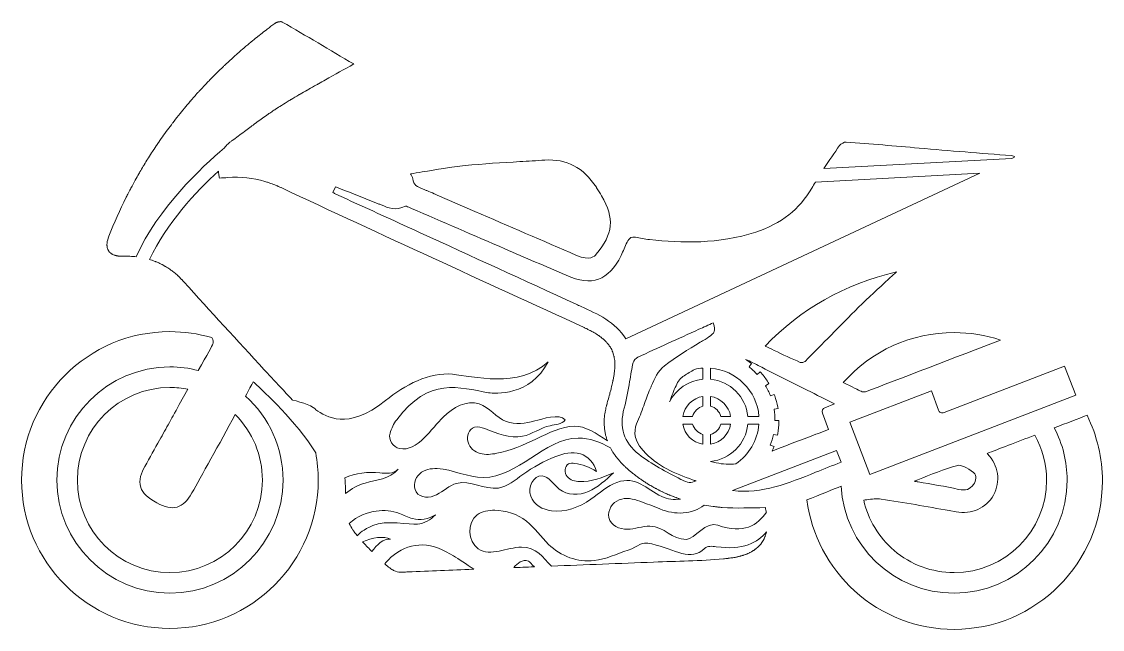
# Model space of a CAD drawing. Header units: millimetres. Extents: x 163 to 543, y -1156 to -26.
# Drawn here: x 169 to 537, y -693 to -486.2 of the extents above; entities that cross this region are included whole.
import ezdxf

# ---------------------------------------------------------------- set-up
doc = ezdxf.new("R2010")
doc.units = ezdxf.units.MM
doc.header["$MEASUREMENT"] = 0
doc.layers.add('Layer 4', color=7, linetype='Continuous')

msp = doc.modelspace()

# ---------------------------------------------------------------- linework, layer by layer
at = {"layer": 'Layer 4', "lineweight": 0}
for points, knots in [([(206.91, -566.09), (206.9, -566.09), (206.9, -566.09), (206.89, -566.09), (206.55, -566.06), (206.21, -566.04), (205.86, -566.03), (205.86, -566.03), (205.86, -566.03), (205.86, -566.03), (205.53, -566.02), (205.21, -566.01), (204.89, -566.01), (204.88, -566.01), (204.87, -566.01), (204.87, -566.01), (204.8, -566.01), (204.74, -566.01), (204.68, -566.01), (204.67, -566.01), (204.67, -566.01), (204.66, -566.01), (204.33, -566.01), (204, -566.01), (203.66, -566.02), (203.5, -566.02), (203.34, -566.02), (203.18, -566.02), (203.15, -566.02), (203.12, -566.02), (203.09, -566.02), (202.97, -566.02), (202.84, -566.01), (202.72, -566.01), (202.68, -566.01), (202.64, -566), (202.59, -566), (202.49, -565.99), (202.39, -565.99), (202.29, -565.98), (202.24, -565.97), (202.19, -565.97), (202.15, -565.96), (202.05, -565.95), (201.96, -565.94), (201.87, -565.93), (201.82, -565.92), (201.78, -565.91), (201.73, -565.91), (201.64, -565.89), (201.55, -565.88), (201.47, -565.86), (201.43, -565.85), (201.38, -565.84), (201.34, -565.83), (201.25, -565.82), (201.17, -565.8), (201.08, -565.77), (201.05, -565.76), (201.01, -565.76), (200.97, -565.75), (200.88, -565.72), (200.79, -565.69), (200.7, -565.66), (200.68, -565.66), (200.65, -565.65), (200.62, -565.64), (200.4, -565.56), (200.19, -565.48), (199.99, -565.38), (199.97, -565.36), (199.94, -565.35), (199.92, -565.34), (199.85, -565.3), (199.78, -565.26), (199.71, -565.22), (199.68, -565.2), (199.65, -565.18), (199.62, -565.17), (199.56, -565.13), (199.51, -565.09), (199.45, -565.05), (199.42, -565.03), (199.39, -565.01), (199.36, -564.98), (199.31, -564.94), (199.26, -564.9), (199.21, -564.86), (199.18, -564.84), (199.16, -564.81), (199.13, -564.79), (199.08, -564.74), (199.04, -564.7), (198.99, -564.66), (198.97, -564.63), (198.94, -564.6), (198.92, -564.58), (198.87, -564.53), (198.83, -564.48), (198.79, -564.43), (198.77, -564.41), (198.75, -564.38), (198.73, -564.35), (198.69, -564.3), (198.65, -564.24), (198.61, -564.18), (198.6, -564.16), (198.58, -564.14), (198.57, -564.11), (198.52, -564.03), (198.47, -563.94), (198.42, -563.86), (198.38, -563.77), (198.35, -563.69), (198.31, -563.6), (198.24, -563.43), (198.19, -563.25), (198.15, -563.06), (198.12, -562.95), (198.11, -562.84), (198.09, -562.73), (198.09, -562.69), (198.08, -562.66), (198.08, -562.62), (198.07, -562.54), (198.06, -562.46), (198.06, -562.37), (198.06, -562.33), (198.06, -562.29), (198.06, -562.25), (198.05, -562.16), (198.05, -562.08), (198.06, -561.99), (198.06, -561.95), (198.06, -561.91), (198.06, -561.87), (198.06, -561.75), (198.07, -561.62), (198.09, -561.49), (198.17, -560.8), (198.37, -560.03), (198.69, -559.2), (200.49, -554.64), (202.47, -550.22), (204.62, -545.94), (204.73, -545.71), (204.84, -545.49), (204.95, -545.27), (205.25, -544.68), (205.56, -544.09), (205.86, -543.5), (205.98, -543.28), (206.09, -543.06), (206.21, -542.84), (206.7, -541.92), (207.2, -541), (207.7, -540.09), (208.1, -539.37), (208.5, -538.65), (208.91, -537.94), (209.04, -537.72), (209.17, -537.49), (209.3, -537.27), (209.67, -536.64), (210.03, -536.01), (210.41, -535.38), (210.52, -535.2), (210.63, -535.03), (210.73, -534.85), (211.14, -534.18), (211.55, -533.51), (211.97, -532.84), (212.04, -532.72), (212.12, -532.6), (212.2, -532.48), (212.65, -531.76), (213.11, -531.04), (213.57, -530.33), (213.62, -530.26), (213.66, -530.19), (213.71, -530.12), (214.21, -529.36), (214.71, -528.6), (215.22, -527.85), (215.24, -527.82), (215.26, -527.79), (215.28, -527.76), (215.82, -526.97), (216.37, -526.19), (216.92, -525.4), (216.92, -525.4), (216.93, -525.4), (216.93, -525.39), (218.06, -523.79), (219.23, -522.21), (220.42, -520.65), (220.43, -520.64), (220.44, -520.62), (220.45, -520.61), (221.08, -519.78), (221.72, -518.97), (222.37, -518.15), (222.39, -518.12), (222.42, -518.09), (222.44, -518.06), (223.09, -517.25), (223.74, -516.45), (224.41, -515.65), (224.41, -515.64), (224.42, -515.63), (224.43, -515.62), (225.09, -514.83), (225.75, -514.05), (226.42, -513.28), (226.43, -513.26), (226.44, -513.24), (226.46, -513.23), (226.87, -512.75), (227.29, -512.27), (227.71, -511.79), (228.15, -511.3), (228.59, -510.8), (229.04, -510.31), (229.14, -510.19), (229.25, -510.07), (229.35, -509.96), (229.88, -509.38), (230.42, -508.8), (230.96, -508.23), (231.17, -507.99), (231.39, -507.76), (231.61, -507.53), (232.01, -507.11), (232.41, -506.69), (232.82, -506.28), (233.01, -506.07), (233.21, -505.87), (233.41, -505.67), (234.02, -505.04), (234.64, -504.41), (235.27, -503.79), (236.09, -502.98), (236.91, -502.19), (237.75, -501.39), (237.84, -501.3), (237.94, -501.21), (238.04, -501.12), (238.86, -500.35), (239.69, -499.58), (240.52, -498.82), (240.54, -498.8), (240.56, -498.78), (240.58, -498.77), (241.26, -498.15), (241.95, -497.53), (242.64, -496.92), (242.93, -496.66), (243.22, -496.4), (243.52, -496.15), (243.7, -495.99), (243.89, -495.83), (244.07, -495.67), (244.09, -495.65), (244.12, -495.63), (244.14, -495.61), (244.96, -494.91), (245.78, -494.21), (246.62, -493.52), (246.8, -493.37), (246.98, -493.22), (247.15, -493.08), (247.83, -492.52), (248.51, -491.97), (249.2, -491.42), (249.44, -491.22), (249.68, -491.03), (249.93, -490.84), (250.57, -490.32), (251.22, -489.82), (251.88, -489.31), (252.13, -489.12), (252.38, -488.92), (252.64, -488.73), (253.48, -488.08), (254.34, -487.44), (255.2, -486.8), (255.24, -486.78), (255.27, -486.75), (255.31, -486.72), (255.38, -486.67), (255.46, -486.62), (255.55, -486.58), (255.56, -486.57), (255.58, -486.56), (255.59, -486.55), (255.68, -486.51), (255.77, -486.46), (255.87, -486.42), (255.88, -486.42), (255.89, -486.42), (255.9, -486.41), (255.99, -486.38), (256.09, -486.34), (256.19, -486.31), (256.2, -486.31), (256.21, -486.31), (256.22, -486.3), (256.32, -486.27), (256.43, -486.25), (256.53, -486.23), (256.55, -486.22), (256.57, -486.22), (256.59, -486.22), (256.8, -486.18), (257.01, -486.16), (257.2, -486.17), (257.23, -486.17), (257.25, -486.17), (257.28, -486.17), (257.35, -486.18), (257.41, -486.19), (257.48, -486.2), (257.5, -486.21), (257.53, -486.21), (257.55, -486.22), (257.63, -486.24), (257.7, -486.27), (257.77, -486.3), (265.9, -490.99), (273.97, -495.79), (282.07, -500.58), (278.85, -502.41), (275.64, -504.19), (272.46, -505.96), (272.46, -505.96), (272.46, -505.96), (272.46, -505.96), (271.66, -506.41), (270.87, -506.85), (270.08, -507.3), (270.02, -507.33), (269.97, -507.36), (269.91, -507.39), (269.77, -507.47), (269.62, -507.55), (269.48, -507.63), (269.45, -507.65), (269.43, -507.66), (269.4, -507.67), (268.51, -508.18), (267.62, -508.68), (266.74, -509.18), (266.72, -509.19), (266.71, -509.2), (266.69, -509.21), (266.56, -509.29), (266.42, -509.36), (266.29, -509.44), (266.27, -509.45), (266.24, -509.47), (266.22, -509.48), (265.41, -509.94), (264.61, -510.41), (263.81, -510.87), (263.78, -510.89), (263.75, -510.9), (263.72, -510.92), (263.61, -510.98), (263.5, -511.05), (263.4, -511.11), (263.39, -511.11), (263.38, -511.12), (263.37, -511.13), (262.49, -511.64), (261.61, -512.16), (260.74, -512.68), (260.73, -512.69), (260.71, -512.69), (260.7, -512.7), (260.53, -512.81), (260.35, -512.91), (260.18, -513.02), (260.16, -513.02), (260.15, -513.03), (260.14, -513.04), (259.24, -513.58), (258.34, -514.13), (257.45, -514.68), (257.45, -514.68), (257.45, -514.68), (257.45, -514.68), (256.79, -515.09), (256.13, -515.52), (255.48, -515.95), (255.3, -516.07), (255.11, -516.19), (254.93, -516.31), (254.44, -516.64), (253.95, -516.97), (253.46, -517.31), (253.29, -517.43), (253.12, -517.54), (252.95, -517.66), (251.66, -518.56), (250.38, -519.48), (249.12, -520.41), (248.95, -520.53), (248.79, -520.65), (248.63, -520.77), (248.09, -521.17), (247.55, -521.57), (247.02, -521.97), (246.9, -522.05), (246.79, -522.14), (246.68, -522.22), (246.07, -522.68), (245.45, -523.13), (244.84, -523.59), (243.46, -524.62), (242.08, -525.64), (240.68, -526.64), (240.42, -526.82), (240.18, -527.01), (239.94, -527.21), (239.94, -527.21), (239.94, -527.21), (239.93, -527.21), (239.93, -527.22), (239.93, -527.22), (239.92, -527.22), (239.92, -527.22), (239.92, -527.23), (239.92, -527.23), (239.69, -527.42), (239.46, -527.62), (239.25, -527.82), (239.25, -527.82), (239.25, -527.82), (239.25, -527.83), (239.25, -527.83), (239.24, -527.83), (239.24, -527.83), (239.24, -527.83), (239.24, -527.83), (239.24, -527.83), (239.03, -528.04), (238.82, -528.25), (238.63, -528.46), (238.63, -528.46), (238.63, -528.46), (238.63, -528.46), (238.44, -528.67), (238.26, -528.89), (238.09, -529.12), (230.13, -535.81), (215.5, -549.63), (207.99, -566.19), (207.66, -566.15), (207.33, -566.12), (207, -566.1), (206.99, -566.1), (206.98, -566.1), (206.98, -566.1), (206.95, -566.09), (206.93, -566.09), (206.91, -566.09)], [0, 0, 0, 0, 1, 1, 1, 2, 2, 2, 3, 3, 3, 4, 4, 4, 5, 5, 5, 6, 6, 6, 7, 7, 7, 8, 8, 8, 9, 9, 9, 10, 10, 10, 11, 11, 11, 12, 12, 12, 13, 13, 13, 14, 14, 14, 15, 15, 15, 16, 16, 16, 17, 17, 17, 18, 18, 18, 19, 19, 19, 20, 20, 20, 21, 21, 21, 22, 22, 22, 23, 23, 23, 24, 24, 24, 25, 25, 25, 26, 26, 26, 27, 27, 27, 28, 28, 28, 29, 29, 29, 30, 30, 30, 31, 31, 31, 32, 32, 32, 33, 33, 33, 34, 34, 34, 35, 35, 35, 36, 36, 36, 37, 37, 37, 38, 38, 38, 39, 39, 39, 40, 40, 40, 41, 41, 41, 42, 42, 42, 43, 43, 43, 44, 44, 44, 45, 45, 45, 46, 46, 46, 47, 47, 47, 48, 48, 48, 49, 49, 49, 50, 50, 50, 51, 51, 51, 52, 52, 52, 53, 53, 53, 54, 54, 54, 55, 55, 55, 56, 56, 56, 57, 57, 57, 58, 58, 58, 59, 59, 59, 60, 60, 60, 61, 61, 61, 62, 62, 62, 63, 63, 63, 64, 64, 64, 65, 65, 65, 66, 66, 66, 67, 67, 67, 68, 68, 68, 69, 69, 69, 70, 70, 70, 71, 71, 71, 72, 72, 72, 73, 73, 73, 74, 74, 74, 75, 75, 75, 76, 76, 76, 77, 77, 77, 78, 78, 78, 79, 79, 79, 80, 80, 80, 81, 81, 81, 82, 82, 82, 83, 83, 83, 84, 84, 84, 85, 85, 85, 86, 86, 86, 87, 87, 87, 88, 88, 88, 89, 89, 89, 90, 90, 90, 91, 91, 91, 92, 92, 92, 93, 93, 93, 94, 94, 94, 95, 95, 95, 96, 96, 96, 97, 97, 97, 98, 98, 98, 99, 99, 99, 100, 100, 100, 101, 101, 101, 102, 102, 102, 103, 103, 103, 104, 104, 104, 105, 105, 105, 106, 106, 106, 107, 107, 107, 108, 108, 108, 109, 109, 109, 110, 110, 110, 111, 111, 111, 112, 112, 112, 113, 113, 113, 114, 114, 114, 115, 115, 115, 116, 116, 116, 117, 117, 117, 118, 118, 118, 119, 119, 119, 120, 120, 120, 121, 121, 121, 122, 122, 122, 123, 123, 123, 124, 124, 124, 125, 125, 125, 126, 126, 126, 127, 127, 127, 128, 128, 128, 129, 129, 129, 130, 130, 130, 131, 131, 131, 132, 132, 132, 133, 133, 133, 134, 134, 134, 135, 135, 135, 136, 136, 136, 137, 137, 137, 138, 138, 138, 139, 139, 139, 140, 140, 140, 141, 141, 141, 142, 142, 142, 143, 143, 143, 144, 144, 144, 145, 145, 145, 146, 146, 146, 147, 147, 147, 148, 148, 148, 149, 149, 149, 150, 150, 150, 151, 151, 151, 152, 152, 152, 153, 153, 153, 154, 154, 154, 155, 155, 155, 155]), ([(442.22, -536.12), (443.98, -533.42), (445.77, -530.81), (447.52, -528.32), (447.95, -527.7), (449.19, -527.1), (449.75, -527.15), (458.04, -527.77), (466.47, -528.5), (474.63, -529.2), (484.92, -530.09), (495.56, -531.01), (506.04, -531.73), (506.68, -531.77), (507.02, -531.99), (507.21, -532.22), (507.21, -532.22), (506.16, -532.71), (506.16, -532.71), (506.16, -532.71), (442.22, -536.12), (442.22, -536.12)], [0, 0, 0, 0, 1, 1, 1, 2, 2, 2, 3, 3, 3, 4, 4, 4, 5, 5, 5, 6, 6, 6, 7, 7, 7, 7]), ([(364.66, -565.34), (364.16, -565.93), (362.64, -567.74), (357.94, -565.71), (346.4, -560.73), (334.86, -555.73), (323.33, -550.74), (323.33, -550.74), (310.54, -545.2), (310.54, -545.2), (310.2, -545.05), (309.85, -544.9), (309.51, -544.75), (308.7, -544.4), (307.86, -544.04), (307.03, -543.69), (306.7, -543.55), (306.36, -543.42), (306.02, -543.29), (303.64, -542.37), (302.38, -541.79), (302.16, -539.64), (302.09, -538.99), (301.79, -538.47), (301.38, -537.99), (302.72, -537.77), (304.04, -537.55), (305.34, -537.33), (310.39, -536.47), (315.17, -535.67), (320.01, -535.17), (326.2, -534.54), (332.54, -534.17), (338.67, -533.81), (341.45, -533.65), (344.32, -533.48), (347.15, -533.29), (354.54, -532.79), (360.28, -535.82), (364.7, -542.55), (364.7, -542.55), (364.79, -542.68), (364.79, -542.68), (365.4, -543.61), (365.98, -544.5), (366.51, -545.42), (370.95, -553.22), (370.46, -558.43), (364.66, -565.34)], [0, 0, 0, 0, 1, 1, 1, 2, 2, 2, 3, 3, 3, 4, 4, 4, 5, 5, 5, 6, 6, 6, 7, 7, 7, 8, 8, 8, 9, 9, 9, 10, 10, 10, 11, 11, 11, 12, 12, 12, 13, 13, 13, 14, 14, 14, 15, 15, 15, 16, 16, 16, 16]), ([(223.47, -573.89), (223.47, -573.88), (223.46, -573.88), (223.46, -573.87), (223.31, -573.72), (223.17, -573.58), (223.03, -573.44), (223.03, -573.44), (223.02, -573.43), (223.02, -573.43), (222.96, -573.37), (222.9, -573.3), (222.83, -573.24), (222.83, -573.24), (222.82, -573.24), (222.82, -573.23), (222.68, -573.09), (222.53, -572.96), (222.39, -572.82), (222.39, -572.82), (222.38, -572.81), (222.38, -572.81), (222.32, -572.75), (222.26, -572.7), (222.21, -572.65), (222.2, -572.65), (222.2, -572.64), (222.2, -572.64), (222.02, -572.47), (221.83, -572.31), (221.65, -572.15), (221.64, -572.14), (221.62, -572.13), (221.61, -572.12), (221.6, -572.11), (221.59, -572.1), (221.58, -572.09), (221.58, -572.09), (221.58, -572.09), (221.57, -572.08), (221.36, -571.9), (221.14, -571.71), (220.92, -571.54), (220.91, -571.53), (220.91, -571.53), (220.91, -571.53), (220.89, -571.51), (220.86, -571.5), (220.84, -571.48), (220.83, -571.47), (220.83, -571.46), (220.82, -571.46), (220.63, -571.31), (220.44, -571.16), (220.26, -571.02), (220.25, -571.02), (220.25, -571.02), (220.25, -571.01), (220.2, -570.98), (220.16, -570.95), (220.11, -570.91), (220.1, -570.91), (220.1, -570.9), (220.09, -570.9), (219.92, -570.77), (219.74, -570.64), (219.56, -570.52), (219.56, -570.51), (219.55, -570.51), (219.55, -570.51), (219.51, -570.48), (219.47, -570.45), (219.43, -570.42), (219.42, -570.42), (219.42, -570.41), (219.42, -570.41), (219.21, -570.27), (219, -570.13), (218.79, -569.99), (218.78, -569.98), (218.77, -569.98), (218.76, -569.97), (218.76, -569.97), (218.75, -569.97), (218.75, -569.96), (218.75, -569.96), (218.74, -569.96), (218.74, -569.96), (218.5, -569.8), (218.26, -569.65), (218.02, -569.51), (217.95, -569.47), (217.87, -569.43), (217.8, -569.38), (217.63, -569.28), (217.46, -569.18), (217.29, -569.09), (217.28, -569.09), (217.28, -569.09), (217.28, -569.08), (217.27, -569.08), (217.26, -569.07), (217.25, -569.07), (217.24, -569.06), (217.23, -569.06), (217.23, -569.06), (217, -568.93), (216.78, -568.81), (216.55, -568.7), (216.54, -568.7), (216.54, -568.69), (216.53, -568.69), (216.52, -568.68), (216.5, -568.67), (216.48, -568.67), (216.48, -568.66), (216.47, -568.66), (216.47, -568.66), (216.23, -568.54), (215.98, -568.42), (215.74, -568.31), (215.74, -568.31), (215.73, -568.31), (215.73, -568.31), (215.72, -568.3), (215.71, -568.3), (215.7, -568.29), (215.37, -568.14), (215.04, -568), (214.7, -567.86), (214.61, -567.82), (214.51, -567.79), (214.42, -567.75), (214.08, -567.62), (213.74, -567.49), (213.39, -567.38), (213.38, -567.37), (213.37, -567.37), (213.36, -567.36), (213.35, -567.36), (213.34, -567.36), (213.34, -567.36), (213.07, -567.27), (212.8, -567.18), (212.53, -567.1), (218.34, -554.87), (228.41, -544.05), (236.02, -537), (236.02, -537), (236.02, -537), (236.02, -537), (236.05, -537.37), (236.09, -537.75), (236.14, -538.14), (236.2, -538.55), (236.26, -538.97), (236.34, -539.4), (237.38, -539.34), (238.3, -539.3), (239.22, -539.23), (243.61, -538.88), (247.77, -539.34), (251.86, -540.57), (252.26, -540.69), (252.65, -540.81), (253.05, -540.95), (253.19, -540.99), (253.33, -541.05), (253.48, -541.1), (253.76, -541.19), (254.04, -541.3), (254.32, -541.4), (254.48, -541.46), (254.64, -541.52), (254.79, -541.58), (255.08, -541.69), (255.36, -541.81), (255.64, -541.92), (255.78, -541.98), (255.92, -542.04), (256.07, -542.1), (256.46, -542.27), (256.85, -542.44), (257.24, -542.63), (257.26, -542.64), (257.29, -542.65), (257.32, -542.66), (291.67, -558.71), (326.14, -574.5), (360.61, -590.31), (360.63, -590.32), (360.65, -590.32), (360.67, -590.33), (360.98, -590.48), (361.28, -590.62), (361.58, -590.76), (361.67, -590.81), (361.76, -590.85), (361.85, -590.9), (362.15, -591.05), (362.44, -591.19), (362.72, -591.34), (362.75, -591.36), (362.78, -591.37), (362.81, -591.39), (363.09, -591.54), (363.36, -591.69), (363.62, -591.84), (363.7, -591.88), (363.78, -591.93), (363.86, -591.97), (364.12, -592.12), (364.38, -592.27), (364.63, -592.43), (364.65, -592.44), (364.67, -592.46), (364.69, -592.47), (364.94, -592.63), (365.18, -592.78), (365.41, -592.94), (365.47, -592.99), (365.54, -593.03), (365.61, -593.08), (365.84, -593.24), (366.06, -593.4), (366.27, -593.56), (366.29, -593.57), (366.3, -593.58), (366.32, -593.59), (366.53, -593.76), (366.73, -593.93), (366.93, -594.09), (366.99, -594.14), (367.04, -594.19), (367.1, -594.24), (367.29, -594.41), (367.48, -594.58), (367.66, -594.75), (367.8, -594.89), (367.94, -595.02), (368.07, -595.16), (368.17, -595.27), (368.26, -595.38), (368.36, -595.48), (368.38, -595.51), (368.41, -595.53), (368.43, -595.56), (368.59, -595.75), (368.75, -595.94), (368.9, -596.14), (368.9, -596.14), (368.9, -596.15), (368.9, -596.15), (369.05, -596.35), (369.2, -596.55), (369.33, -596.76), (369.33, -596.76), (369.34, -596.77), (369.34, -596.77), (369.44, -596.92), (369.53, -597.08), (369.62, -597.23), (369.63, -597.24), (369.63, -597.25), (369.64, -597.26), (369.67, -597.31), (369.69, -597.36), (369.72, -597.41), (369.72, -597.41), (369.73, -597.42), (369.73, -597.42), (369.87, -597.67), (369.99, -597.94), (370.11, -598.2), (370.12, -598.23), (370.13, -598.25), (370.14, -598.27), (370.25, -598.53), (370.35, -598.79), (370.44, -599.06), (370.45, -599.1), (370.46, -599.14), (370.48, -599.18), (370.56, -599.45), (370.64, -599.72), (370.7, -600), (370.71, -600.04), (370.72, -600.07), (370.73, -600.11), (370.79, -600.4), (370.85, -600.7), (370.89, -601), (370.89, -601), (370.89, -601), (370.89, -601.01), (370.93, -601.31), (370.96, -601.62), (370.98, -601.94), (370.99, -601.98), (370.99, -602.02), (370.99, -602.06), (371.01, -602.36), (371.02, -602.68), (371.02, -603), (371.02, -603.05), (371.02, -603.11), (371.02, -603.17), (371.01, -603.49), (371, -603.81), (370.98, -604.15), (370.97, -604.2), (370.97, -604.25), (370.97, -604.3), (370.94, -604.65), (370.91, -605.01), (370.86, -605.38), (370.86, -605.38), (370.86, -605.39), (370.86, -605.39), (370.81, -605.81), (370.74, -606.24), (370.67, -606.66), (370.65, -606.77), (370.64, -606.88), (370.62, -606.99), (370.55, -607.4), (370.47, -607.81), (370.39, -608.22), (370.38, -608.28), (370.36, -608.34), (370.35, -608.4), (370.28, -608.76), (370.2, -609.11), (370.12, -609.47), (370.09, -609.62), (370.05, -609.76), (370.02, -609.91), (369.94, -610.24), (369.86, -610.57), (369.78, -610.89), (369.72, -611.12), (369.67, -611.34), (369.61, -611.57), (369.55, -611.77), (369.5, -611.98), (369.45, -612.18), (369.38, -612.42), (369.32, -612.67), (369.25, -612.91), (369.05, -613.65), (368.85, -614.38), (368.65, -615.11), (368.51, -615.61), (368.37, -616.1), (368.24, -616.6), (368.22, -616.65), (368.21, -616.71), (368.19, -616.77), (368.19, -616.77), (368.19, -616.77), (368.19, -616.78), (368.09, -617.12), (368.01, -617.46), (367.93, -617.8), (367.93, -617.8), (367.93, -617.8), (367.93, -617.8), (367.91, -617.89), (367.9, -617.98), (367.88, -618.06), (367.88, -618.06), (367.88, -618.07), (367.88, -618.07), (367.81, -618.37), (367.75, -618.67), (367.7, -618.97), (367.7, -618.97), (367.7, -618.97), (367.7, -618.97), (367.69, -619.01), (367.68, -619.05), (367.68, -619.08), (367.68, -619.09), (367.68, -619.09), (367.68, -619.09), (367.62, -619.43), (367.57, -619.77), (367.53, -620.11), (367.53, -620.12), (367.53, -620.12), (367.53, -620.12), (367.52, -620.17), (367.52, -620.22), (367.51, -620.27), (367.51, -620.28), (367.51, -620.28), (367.51, -620.28), (367.47, -620.59), (367.44, -620.9), (367.42, -621.21), (367.42, -621.21), (367.42, -621.22), (367.42, -621.22), (367.42, -621.25), (367.42, -621.27), (367.42, -621.3), (367.42, -621.3), (367.42, -621.3), (367.42, -621.3), (367.35, -622.27), (367.36, -623.22), (367.43, -624.14), (367.43, -624.14), (367.43, -624.14), (367.43, -624.14), (367.45, -624.38), (367.47, -624.61), (367.5, -624.84), (367.5, -624.84), (367.5, -624.84), (367.5, -624.85), (367.53, -625.08), (367.56, -625.31), (367.6, -625.54), (367.6, -625.54), (367.6, -625.54), (367.6, -625.54), (367.63, -625.77), (367.67, -626), (367.72, -626.22), (367.72, -626.22), (367.72, -626.23), (367.72, -626.23), (367.76, -626.45), (367.81, -626.68), (367.87, -626.9), (367.87, -626.9), (367.87, -626.9), (367.87, -626.9), (368.03, -627.58), (368.22, -628.24), (368.46, -628.89), (364.99, -626.3), (360.63, -623.77), (357.3, -623.82), (352.73, -623.9), (348.48, -626.16), (344.3, -628.17), (339.95, -630.26), (335.48, -632.13), (330.8, -633.07), (328.93, -633.45), (326.98, -633.67), (325.14, -633.15), (323.29, -632.63), (321.56, -631.23), (321, -629.26), (320.43, -627.28), (321.36, -624.79), (323.19, -624.21), (324.36, -623.85), (325.6, -624.26), (326.74, -624.69), (330.91, -626.27), (335.26, -628.2), (339.59, -627.29), (342.84, -626.61), (345.68, -624.38), (348.93, -623.68), (350.69, -623.3), (352.89, -623.29), (354.12, -621.71), (352.22, -619.3), (346.21, -621.49), (343.76, -622.05), (340.55, -622.77), (337.19, -623.56), (334.01, -622.25), (330.64, -620.87), (328.23, -617.41), (324.79, -616.27), (320.48, -614.83), (315.9, -617.47), (312.54, -620.74), (308.74, -624.45), (303.69, -632.73), (297.71, -631.48), (295.55, -631.03), (293.69, -628.5), (294.45, -626.25), (295, -624.62), (295.62, -623.08), (296.71, -621.65), (307.81, -606.95), (317.97, -610.72), (328.01, -612.45), (329.96, -612.78), (342.34, -613.79), (348.29, -601.9), (338.4, -611.16), (322.36, -606.83), (315.77, -606.16), (307.82, -605.36), (299.53, -609.83), (292.86, -615.14), (279.81, -625.52), (272.75, -620.62), (269.21, -618.24), (268.75, -617.32), (264.47, -615.65), (261.21, -614.94), (261.21, -614.94), (261.2, -614.93), (261.2, -614.93), (261.18, -614.92), (261.17, -614.9), (261.15, -614.88), (259.81, -613.42), (258.46, -611.98), (257.1, -610.53), (256.02, -609.37), (254.94, -608.22), (253.87, -607.06), (253.12, -606.26), (252.38, -605.45), (251.64, -604.65), (242.49, -594.68), (233.27, -584.78), (224.24, -574.7), (224.04, -574.49), (223.84, -574.27), (223.64, -574.06), (223.64, -574.06), (223.64, -574.06), (223.63, -574.06), (223.58, -574), (223.53, -573.94), (223.47, -573.89)], [0, 0, 0, 0, 1, 1, 1, 2, 2, 2, 3, 3, 3, 4, 4, 4, 5, 5, 5, 6, 6, 6, 7, 7, 7, 8, 8, 8, 9, 9, 9, 10, 10, 10, 11, 11, 11, 12, 12, 12, 13, 13, 13, 14, 14, 14, 15, 15, 15, 16, 16, 16, 17, 17, 17, 18, 18, 18, 19, 19, 19, 20, 20, 20, 21, 21, 21, 22, 22, 22, 23, 23, 23, 24, 24, 24, 25, 25, 25, 26, 26, 26, 27, 27, 27, 28, 28, 28, 29, 29, 29, 30, 30, 30, 31, 31, 31, 32, 32, 32, 33, 33, 33, 34, 34, 34, 35, 35, 35, 36, 36, 36, 37, 37, 37, 38, 38, 38, 39, 39, 39, 40, 40, 40, 41, 41, 41, 42, 42, 42, 43, 43, 43, 44, 44, 44, 45, 45, 45, 46, 46, 46, 47, 47, 47, 48, 48, 48, 49, 49, 49, 50, 50, 50, 51, 51, 51, 52, 52, 52, 53, 53, 53, 54, 54, 54, 55, 55, 55, 56, 56, 56, 57, 57, 57, 58, 58, 58, 59, 59, 59, 60, 60, 60, 61, 61, 61, 62, 62, 62, 63, 63, 63, 64, 64, 64, 65, 65, 65, 66, 66, 66, 67, 67, 67, 68, 68, 68, 69, 69, 69, 70, 70, 70, 71, 71, 71, 72, 72, 72, 73, 73, 73, 74, 74, 74, 75, 75, 75, 76, 76, 76, 77, 77, 77, 78, 78, 78, 79, 79, 79, 80, 80, 80, 81, 81, 81, 82, 82, 82, 83, 83, 83, 84, 84, 84, 85, 85, 85, 86, 86, 86, 87, 87, 87, 88, 88, 88, 89, 89, 89, 90, 90, 90, 91, 91, 91, 92, 92, 92, 93, 93, 93, 94, 94, 94, 95, 95, 95, 96, 96, 96, 97, 97, 97, 98, 98, 98, 99, 99, 99, 100, 100, 100, 101, 101, 101, 102, 102, 102, 103, 103, 103, 104, 104, 104, 105, 105, 105, 106, 106, 106, 107, 107, 107, 108, 108, 108, 109, 109, 109, 110, 110, 110, 111, 111, 111, 112, 112, 112, 113, 113, 113, 114, 114, 114, 115, 115, 115, 116, 116, 116, 117, 117, 117, 118, 118, 118, 119, 119, 119, 120, 120, 120, 121, 121, 121, 122, 122, 122, 123, 123, 123, 124, 124, 124, 125, 125, 125, 126, 126, 126, 127, 127, 127, 128, 128, 128, 129, 129, 129, 130, 130, 130, 131, 131, 131, 132, 132, 132, 133, 133, 133, 134, 134, 134, 135, 135, 135, 136, 136, 136, 137, 137, 137, 138, 138, 138, 139, 139, 139, 140, 140, 140, 141, 141, 141, 142, 142, 142, 143, 143, 143, 144, 144, 144, 145, 145, 145, 146, 146, 146, 147, 147, 147, 148, 148, 148, 149, 149, 149, 150, 150, 150, 151, 151, 151, 152, 152, 152, 153, 153, 153, 154, 154, 154, 155, 155, 155, 156, 156, 156, 157, 157, 157, 158, 158, 158, 159, 159, 159, 160, 160, 160, 161, 161, 161, 162, 162, 162, 163, 163, 163, 164, 164, 164, 165, 165, 165, 166, 166, 166, 167, 167, 167, 168, 168, 168, 169, 169, 169, 170, 170, 170, 171, 171, 171, 172, 172, 172, 173, 173, 173, 174, 174, 174, 175, 175, 175, 176, 176, 176, 177, 177, 177, 178, 178, 178, 179, 179, 179, 179]), ([(495.28, -537.79), (495.28, -537.79), (374.78, -594.15), (374.78, -594.15), (371.07, -588.34), (365.2, -585.69), (359.52, -583.12), (358.95, -582.86), (358.39, -582.61), (357.83, -582.35), (340.12, -574.22), (322.11, -565.97), (304.7, -558), (295.12, -553.62), (285.55, -549.24), (275.98, -544.86), (275.67, -544.72), (275.35, -544.54), (275.01, -544.34), (275.01, -544.34), (275.91, -542.38), (275.91, -542.38), (277.03, -542.82), (278.14, -543.27), (279.26, -543.71), (282.91, -545.17), (286.69, -546.68), (290.41, -548.13), (290.75, -548.26), (291.1, -548.41), (291.44, -548.55), (293.69, -549.5), (296.49, -550.67), (299.67, -548.92), (300.04, -548.98), (300.84, -549.34), (301.25, -549.52), (301.41, -549.6), (301.57, -549.67), (301.72, -549.73), (312.33, -554.3), (323.1, -558.96), (333.52, -563.46), (340.48, -566.47), (347.44, -569.48), (354.39, -572.48), (363.34, -576.34), (368.77, -574.4), (373.14, -565.78), (373.51, -565.05), (373.83, -564.27), (374.14, -563.51), (374.79, -561.9), (375.47, -560.24), (376.41, -559.68), (377.13, -559.26), (378.81, -559.61), (380.3, -559.92), (381.14, -560.09), (382.01, -560.27), (382.86, -560.36), (393.65, -561.44), (406.38, -561.98), (418.96, -557.81), (427.66, -554.92), (433.92, -550.01), (438.07, -542.82), (438.47, -542.14), (438.87, -541.46), (439.28, -540.78), (439.28, -540.78), (495.28, -537.79), (495.28, -537.79)], [0, 0, 0, 0, 1, 1, 1, 2, 2, 2, 3, 3, 3, 4, 4, 4, 5, 5, 5, 6, 6, 6, 7, 7, 7, 8, 8, 8, 9, 9, 9, 10, 10, 10, 11, 11, 11, 12, 12, 12, 13, 13, 13, 14, 14, 14, 15, 15, 15, 16, 16, 16, 17, 17, 17, 18, 18, 18, 19, 19, 19, 20, 20, 20, 21, 21, 21, 22, 22, 22, 23, 23, 23, 24, 24, 24, 24]), ([(464.21, -573.79), (460.83, -576.9), (457.32, -580.11), (453.99, -583.39), (450.83, -586.5), (447.68, -589.72), (444.64, -592.84), (441.75, -595.8), (438.75, -598.87), (435.76, -601.83), (435.5, -602.07), (434.5, -602.27), (434.16, -602.14), (431.16, -600.89), (428.15, -599.44), (425.24, -598.04), (424.22, -597.55), (423.2, -597.06), (422.18, -596.58), (434.38, -583.93), (449.05, -575.65), (466.87, -571.36), (465.98, -572.18), (465.09, -572.99), (464.21, -573.79)], [0, 0, 0, 0, 1, 1, 1, 2, 2, 2, 3, 3, 3, 4, 4, 4, 5, 5, 5, 6, 6, 6, 7, 7, 7, 8, 8, 8, 8]), ([(404.87, -591.6), (404.62, -592.35), (403.76, -593.09), (401.72, -594.32), (401.17, -594.65), (400.61, -594.98), (400.06, -595.31), (395.97, -597.77), (391.73, -600.31), (387.89, -603.29), (385.72, -604.97), (384.49, -607.76), (383.4, -610.23), (383.4, -610.23), (383.32, -610.42), (383.32, -610.42), (382.49, -612.3), (381.8, -614.24), (381.13, -616.12), (380.41, -618.15), (379.66, -620.25), (378.76, -622.2), (377.72, -624.45), (376.78, -627.93), (380.6, -632.18), (385.35, -637.47), (391.79, -640.06), (397.45, -642.08), (397.86, -642.22), (398.27, -642.35), (398.68, -642.47), (397.01, -643.29), (395.76, -643.09), (393.8, -642.09), (393.8, -642.09), (393.52, -641.94), (393.52, -641.94), (388.58, -639.41), (383.47, -636.79), (379.16, -633.41), (379.16, -633.41), (379.16, -633.41), (379.16, -633.41), (374.09, -629.44), (372.41, -624.16), (374.18, -617.71), (375, -614.71), (375.53, -611.62), (376.03, -608.62), (376.39, -606.49), (376.76, -604.28), (377.24, -602.16), (377.37, -601.57), (378.16, -600.69), (378.84, -600.37), (385.71, -597.16), (392.48, -594.11), (399.65, -590.88), (401.27, -590.15), (402.9, -589.41), (404.53, -588.68), (404.99, -590.12), (405.08, -590.99), (404.87, -591.6)], [0, 0, 0, 0, 1, 1, 1, 2, 2, 2, 3, 3, 3, 4, 4, 4, 5, 5, 5, 6, 6, 6, 7, 7, 7, 8, 8, 8, 9, 9, 9, 10, 10, 10, 11, 11, 11, 12, 12, 12, 13, 13, 13, 14, 14, 14, 15, 15, 15, 16, 16, 16, 17, 17, 17, 18, 18, 18, 19, 19, 19, 20, 20, 20, 21, 21, 21, 21]), ([(219.5, -591.67), (224.34, -591.67), (229.13, -592.36), (233.74, -593.72), (234.24, -594.52), (234.39, -595.48), (234.16, -595.9), (233.89, -596.4), (232.25, -599.35), (229.16, -604.91), (226.01, -604.09), (222.76, -603.68), (219.5, -603.68), (198.27, -603.68), (181, -620.95), (181, -642.18), (181, -663.41), (198.27, -680.68), (219.5, -680.68), (240.72, -680.68), (258, -663.41), (258, -642.18), (258, -631.25), (253.36, -620.9), (245.24, -613.58), (246.38, -611.5), (247.26, -609.89), (247.87, -608.76), (247.96, -608.84), (248.05, -608.92), (248.14, -609.01), (251.99, -612.54), (262.18, -621.88), (269.15, -632.92), (269.71, -635.97), (270, -639.08), (270, -642.18), (270, -670.03), (247.34, -692.68), (219.5, -692.68), (191.65, -692.68), (168.99, -670.03), (168.99, -642.18), (168.99, -614.33), (191.65, -591.67), (219.5, -591.67)], [0, 0, 0, 0, 1, 1, 1, 2, 2, 2, 3, 3, 3, 4, 4, 4, 5, 5, 5, 6, 6, 6, 7, 7, 7, 8, 8, 8, 9, 9, 9, 10, 10, 10, 11, 11, 11, 12, 12, 12, 13, 13, 13, 14, 14, 14, 15, 15, 15, 15]), ([(486.52, -591.99), (491.95, -591.99), (497.26, -592.85), (502.36, -594.54), (488.12, -600.01), (466.37, -608.35), (456.38, -612.15), (456.09, -612.26), (455.39, -612.21), (454.84, -611.97), (454.03, -611.62), (451.82, -610.52), (448.78, -608.97), (458.39, -598.16), (472.04, -591.99), (486.52, -591.99)], [0, 0, 0, 0, 1, 1, 1, 2, 2, 2, 3, 3, 3, 4, 4, 4, 5, 5, 5, 5]), ([(442.56, -617.55), (441.81, -617.85), (441.43, -618.69), (441.71, -619.45), (441.71, -619.45), (443.71, -625), (443.71, -625), (441.45, -625.87), (439.18, -626.72), (436.98, -627.56), (432.89, -629.1), (428.71, -630.68), (424.55, -632.32), (424.71, -631.97), (424.87, -631.63), (425.01, -631.27), (425.01, -631.27), (425.21, -630.81), (425.21, -630.81), (425.21, -630.81), (423.95, -630.29), (423.95, -630.29), (424.41, -629.11), (424.77, -627.89), (425.04, -626.63), (425.04, -626.63), (426.37, -626.88), (426.37, -626.88), (426.37, -626.88), (426.47, -626.39), (426.47, -626.39), (426.71, -625.09), (426.85, -623.76), (426.88, -622.44), (426.88, -622.44), (426.89, -621.94), (426.89, -621.94), (426.89, -621.94), (425.54, -621.9), (425.54, -621.9), (425.54, -621.9), (425.54, -621.85), (425.54, -621.85), (425.54, -620.61), (425.43, -619.35), (425.23, -618.1), (425.23, -618.1), (426.57, -617.86), (426.57, -617.86), (426.57, -617.86), (426.48, -617.36), (426.48, -617.36), (426.24, -616.06), (425.89, -614.77), (425.44, -613.52), (425.44, -613.52), (425.27, -613.05), (425.27, -613.05), (425.27, -613.05), (423.99, -613.51), (423.99, -613.51), (423.53, -612.33), (422.97, -611.18), (422.32, -610.08), (422.32, -610.08), (423.48, -609.36), (423.48, -609.36), (423.48, -609.36), (423.22, -608.93), (423.22, -608.93), (422.53, -607.81), (421.73, -606.73), (420.86, -605.73), (420.86, -605.73), (420.53, -605.35), (420.53, -605.35), (420.53, -605.35), (419.5, -606.25), (419.5, -606.25), (418.64, -605.3), (417.71, -604.43), (416.72, -603.64), (416.72, -603.64), (417.54, -602.56), (417.54, -602.56), (417.54, -602.56), (417.15, -602.25), (417.15, -602.25), (416.62, -601.86), (416.09, -601.48), (415.53, -601.13), (417.17, -601.8), (418.77, -602.64), (420.44, -603.51), (421.22, -603.92), (422.02, -604.34), (422.82, -604.74), (428.9, -607.77), (434.89, -610.77), (441.23, -613.95), (441.23, -613.95), (445.79, -616.24), (445.79, -616.24), (445.79, -616.24), (442.56, -617.55), (442.56, -617.55)], [0, 0, 0, 0, 1, 1, 1, 2, 2, 2, 3, 3, 3, 4, 4, 4, 5, 5, 5, 6, 6, 6, 7, 7, 7, 8, 8, 8, 9, 9, 9, 10, 10, 10, 11, 11, 11, 12, 12, 12, 13, 13, 13, 14, 14, 14, 15, 15, 15, 16, 16, 16, 17, 17, 17, 18, 18, 18, 19, 19, 19, 20, 20, 20, 21, 21, 21, 22, 22, 22, 23, 23, 23, 24, 24, 24, 25, 25, 25, 26, 26, 26, 27, 27, 27, 28, 28, 28, 29, 29, 29, 30, 30, 30, 31, 31, 31, 32, 32, 32, 33, 33, 33, 34, 34, 34, 35, 35, 35, 35]), ([(481.17, -618.35), (481.31, -618.72), (481.59, -619.03), (481.96, -619.19), (482.32, -619.35), (482.74, -619.36), (483.11, -619.22), (483.11, -619.22), (524.18, -603.47), (524.18, -603.47), (524.18, -603.47), (527.98, -613.3), (527.98, -613.3), (527.98, -613.3), (457.86, -640.24), (457.86, -640.24), (457.86, -640.24), (451, -622.45), (451, -622.45), (451, -622.45), (478.8, -611.77), (478.8, -611.77), (478.8, -611.77), (481.17, -618.35), (481.17, -618.35)], [0, 0, 0, 0, 1, 1, 1, 2, 2, 2, 3, 3, 3, 4, 4, 4, 5, 5, 5, 6, 6, 6, 7, 7, 7, 8, 8, 8, 8]), ([(389.65, -615.51), (390.34, -613.69), (391.05, -611.84), (391.83, -610.07), (392.45, -608.65), (393.53, -607.32), (394.58, -606.68), (395.74, -605.96), (396.92, -605.25), (398.11, -604.54), (399.05, -604.31), (400.01, -604.16), (400.99, -604.09), (400.99, -604.09), (400.99, -607.88), (400.99, -607.88), (396.06, -608.34), (391.74, -611.28), (389.65, -615.51)], [0, 0, 0, 0, 1, 1, 1, 2, 2, 2, 3, 3, 3, 4, 4, 4, 5, 5, 5, 6, 6, 6, 6]), ([(420.07, -620.52), (420.07, -620.52), (416.27, -620.52), (416.27, -620.52), (415.64, -613.83), (410.31, -608.5), (403.61, -607.88), (403.61, -607.88), (403.61, -604.09), (403.61, -604.09), (412.33, -604.73), (419.41, -611.81), (420.07, -620.52)], [0, 0, 0, 0, 1, 1, 1, 2, 2, 2, 3, 3, 3, 4, 4, 4, 4]), ([(209.55, -644.69), (210.21, -646.62), (211.86, -648.2), (215.06, -649.96), (220.44, -652.92), (224.01, -651.91), (227, -646.56), (229.95, -641.29), (236.39, -629.66), (241.75, -619.92), (247.65, -625.82), (251, -633.83), (251, -642.18), (251, -659.55), (236.86, -673.68), (219.5, -673.68), (202.13, -673.68), (188, -659.55), (188, -642.18), (188, -624.81), (202.13, -610.68), (219.5, -610.68), (221.55, -610.68), (223.6, -610.88), (225.61, -611.28), (225.61, -611.28), (222.69, -616.52), (222.69, -616.52), (221.1, -619.37), (219.83, -621.65), (219.3, -622.6), (218.19, -624.59), (217.08, -626.58), (215.96, -628.57), (214.31, -631.51), (212.61, -634.54), (210.96, -637.54), (209.85, -639.55), (208.7, -642.18), (209.55, -644.69)], [0, 0, 0, 0, 1, 1, 1, 2, 2, 2, 3, 3, 3, 4, 4, 4, 5, 5, 5, 6, 6, 6, 7, 7, 7, 8, 8, 8, 9, 9, 9, 10, 10, 10, 11, 11, 11, 12, 12, 12, 13, 13, 13, 13]), ([(397.49, -620.52), (397.49, -620.52), (394.17, -620.52), (394.17, -620.52), (394.74, -617.03), (397.49, -614.28), (400.99, -613.72), (400.99, -613.72), (400.99, -617.04), (400.99, -617.04), (399.3, -617.5), (397.96, -618.84), (397.49, -620.52)], [0, 0, 0, 0, 1, 1, 1, 2, 2, 2, 3, 3, 3, 4, 4, 4, 4]), ([(403.61, -617.04), (403.61, -617.04), (403.61, -613.72), (403.61, -613.72), (407.1, -614.28), (409.86, -617.03), (410.43, -620.52), (410.43, -620.52), (407.11, -620.52), (407.11, -620.52), (406.64, -618.84), (405.3, -617.5), (403.61, -617.04)], [0, 0, 0, 0, 1, 1, 1, 2, 2, 2, 3, 3, 3, 4, 4, 4, 4]), ([(448.08, -644.28), (449.18, -664.54), (466, -680.68), (486.52, -680.68), (507.75, -680.68), (525.02, -663.41), (525.02, -642.18), (525.02, -635.98), (523.51, -629.87), (520.65, -624.39), (524.83, -622.8), (528.77, -621.3), (531.8, -620.15), (535.22, -627.06), (537.03, -634.76), (537.03, -642.5), (537.03, -670.35), (514.37, -693), (486.52, -693), (473.98, -693), (461.95, -688.36), (452.64, -679.92), (443.68, -671.8), (437.95, -660.83), (436.43, -648.94), (440.6, -647.26), (445.47, -645.31), (448.08, -644.28)], [0, 0, 0, 0, 1, 1, 1, 2, 2, 2, 3, 3, 3, 4, 4, 4, 5, 5, 5, 6, 6, 6, 7, 7, 7, 8, 8, 8, 9, 9, 9, 9]), ([(400.99, -626.66), (400.99, -626.66), (400.99, -629.98), (400.99, -629.98), (397.48, -629.42), (394.72, -626.65), (394.17, -623.15), (394.17, -623.15), (397.48, -623.15), (397.48, -623.15), (397.94, -624.85), (399.29, -626.2), (400.99, -626.66)], [0, 0, 0, 0, 1, 1, 1, 2, 2, 2, 3, 3, 3, 4, 4, 4, 4]), ([(407.12, -623.15), (407.12, -623.15), (410.43, -623.15), (410.43, -623.15), (409.88, -626.66), (407.12, -629.42), (403.61, -629.98), (403.61, -629.98), (403.61, -626.66), (403.61, -626.66), (405.31, -626.2), (406.66, -624.85), (407.12, -623.15)], [0, 0, 0, 0, 1, 1, 1, 2, 2, 2, 3, 3, 3, 4, 4, 4, 4]), ([(416.27, -623.15), (416.27, -623.15), (420.07, -623.15), (420.07, -623.15), (419.66, -628.69), (416.64, -633.64), (412.19, -636.64), (409.98, -636.93), (407.79, -636.82), (405.51, -636.3), (404.86, -636.15), (404.23, -636), (403.61, -635.84), (403.61, -635.84), (403.61, -635.82), (403.61, -635.82), (410.32, -635.2), (415.66, -629.86), (416.27, -623.15)], [0, 0, 0, 0, 1, 1, 1, 2, 2, 2, 3, 3, 3, 4, 4, 4, 5, 5, 5, 6, 6, 6, 6]), ([(358.99, -642.72), (357.46, -642.66), (355.81, -642.28), (354.79, -641.03), (353.77, -639.78), (353.81, -637.46), (355.18, -636.71), (355.83, -636.35), (356.59, -636.41), (357.3, -636.51), (359.91, -636.89), (362.44, -637.82), (364.72, -639.24), (363.99, -636.41), (361.85, -634.06), (359.26, -633.24), (356.51, -632.37), (353.56, -633.15), (350.86, -634.18), (346.92, -635.7), (343.15, -637.75), (339.68, -640.27), (337.06, -642.18), (334.46, -644.42), (331.34, -644.89), (326.58, -645.62), (321.77, -642.02), (317.11, -643.31), (314.63, -644), (312.64, -645.98), (310.32, -647.17), (308.01, -648.37), (304.77, -648.5), (303.34, -646.18), (302.17, -644.28), (302.92, -641.51), (304.54, -640.04), (306.17, -638.58), (308.41, -638.2), (310.51, -638.29), (315.85, -638.51), (320.9, -641.35), (326.24, -641.35), (337.91, -641.33), (346.85, -628.07), (358.52, -627.92), (362.38, -627.87), (366.05, -629.29), (369.5, -631.27), (369.66, -631.56), (369.82, -631.85), (369.99, -632.14), (370.01, -632.17), (370.02, -632.2), (370.04, -632.23), (370.38, -632.8), (370.76, -633.37), (371.17, -633.93), (371.19, -633.96), (371.22, -634), (371.25, -634.03), (371.65, -634.58), (372.08, -635.11), (372.54, -635.63), (372.58, -635.68), (372.62, -635.73), (372.66, -635.78), (373.12, -636.28), (373.6, -636.78), (374.1, -637.27), (374.16, -637.33), (374.22, -637.38), (374.28, -637.44), (374.53, -637.68), (374.79, -637.92), (375.05, -638.16), (375.38, -638.44), (375.7, -638.72), (376.03, -639), (376.12, -639.07), (376.21, -639.15), (376.3, -639.23), (376.54, -639.42), (376.77, -639.62), (377.01, -639.81), (377.12, -639.9), (377.24, -639.99), (377.35, -640.08), (377.57, -640.25), (377.79, -640.43), (378.02, -640.6), (378.13, -640.69), (378.25, -640.77), (378.37, -640.86), (378.6, -641.04), (378.84, -641.21), (379.07, -641.38), (379.18, -641.46), (379.28, -641.53), (379.38, -641.61), (379.68, -641.82), (379.98, -642.03), (380.28, -642.24), (380.32, -642.26), (380.36, -642.29), (380.4, -642.32), (380.75, -642.56), (381.1, -642.79), (381.46, -643.01), (381.53, -643.06), (381.61, -643.11), (381.68, -643.16), (381.95, -643.33), (382.23, -643.5), (382.51, -643.67), (382.62, -643.74), (382.73, -643.81), (382.84, -643.87), (383.09, -644.02), (383.33, -644.16), (383.58, -644.3), (383.7, -644.37), (383.82, -644.44), (383.94, -644.51), (384.19, -644.65), (384.44, -644.79), (384.69, -644.92), (384.8, -644.99), (384.91, -645.05), (385.03, -645.11), (385.31, -645.26), (385.6, -645.41), (385.89, -645.56), (385.96, -645.6), (386.04, -645.64), (386.12, -645.68), (386.49, -645.86), (386.86, -646.05), (387.24, -646.22), (387.27, -646.24), (387.31, -646.26), (387.34, -646.27), (387.68, -646.43), (388.01, -646.58), (388.35, -646.73), (388.46, -646.78), (388.57, -646.83), (388.67, -646.88), (388.94, -646.99), (389.21, -647.11), (389.48, -647.22), (389.6, -647.27), (389.73, -647.32), (389.85, -647.37), (390.11, -647.48), (390.37, -647.58), (390.64, -647.69), (390.76, -647.74), (390.88, -647.78), (391.01, -647.83), (391.29, -647.94), (391.57, -648.04), (391.86, -648.15), (391.96, -648.18), (392.06, -648.22), (392.16, -648.26), (392.54, -648.39), (392.93, -648.53), (393.32, -648.66), (391.15, -648.93), (388.97, -648.78), (387, -647.8), (381.66, -645.15), (378.25, -640.68), (371.73, -642.97), (368.45, -644.13), (365.77, -646.68), (362.85, -648.7), (358.86, -651.46), (354.13, -653.3), (349.43, -652.67), (346.5, -652.28), (343.45, -650.66), (342.36, -647.67), (341.26, -644.68), (343.29, -640.54), (346.23, -640.8), (348.65, -641.01), (350.13, -643.68), (352.08, -645.26), (354.86, -647.51), (358.78, -647.45), (362.01, -646.07), (365.23, -644.69), (367.92, -642.18), (370.55, -639.71), (366.82, -641.27), (362.98, -642.85), (358.99, -642.72)], [0, 0, 0, 0, 1, 1, 1, 2, 2, 2, 3, 3, 3, 4, 4, 4, 5, 5, 5, 6, 6, 6, 7, 7, 7, 8, 8, 8, 9, 9, 9, 10, 10, 10, 11, 11, 11, 12, 12, 12, 13, 13, 13, 14, 14, 14, 15, 15, 15, 16, 16, 16, 17, 17, 17, 18, 18, 18, 19, 19, 19, 20, 20, 20, 21, 21, 21, 22, 22, 22, 23, 23, 23, 24, 24, 24, 25, 25, 25, 26, 26, 26, 27, 27, 27, 28, 28, 28, 29, 29, 29, 30, 30, 30, 31, 31, 31, 32, 32, 32, 33, 33, 33, 34, 34, 34, 35, 35, 35, 36, 36, 36, 37, 37, 37, 38, 38, 38, 39, 39, 39, 40, 40, 40, 41, 41, 41, 42, 42, 42, 43, 43, 43, 44, 44, 44, 45, 45, 45, 46, 46, 46, 47, 47, 47, 48, 48, 48, 49, 49, 49, 50, 50, 50, 51, 51, 51, 52, 52, 52, 53, 53, 53, 54, 54, 54, 55, 55, 55, 56, 56, 56, 57, 57, 57, 58, 58, 58, 59, 59, 59, 60, 60, 60, 61, 61, 61, 62, 62, 62, 63, 63, 63, 64, 64, 64, 65, 65, 65, 66, 66, 66, 66]), ([(486.52, -673.68), (479.04, -673.68), (471.78, -671), (466.08, -666.13), (460.86, -661.66), (457.24, -655.62), (455.76, -648.99), (456.1, -648.95), (456.44, -648.91), (456.77, -648.87), (458.51, -648.65), (460.16, -648.44), (461.67, -648.66), (469.42, -649.8), (477.28, -651.23), (484.87, -652.6), (484.87, -652.6), (487.22, -653.03), (487.22, -653.03), (492.41, -653.97), (497.51, -651.68), (499.92, -647.34), (502.48, -642.72), (501.67, -637.07), (497.92, -633.28), (497.87, -633.22), (497.81, -633.17), (497.75, -633.11), (501.51, -631.68), (507.98, -629.21), (514.05, -626.9), (516.65, -631.57), (518.02, -636.82), (518.02, -642.18), (518.02, -659.55), (503.89, -673.68), (486.52, -673.68)], [0, 0, 0, 0, 1, 1, 1, 2, 2, 2, 3, 3, 3, 4, 4, 4, 5, 5, 5, 6, 6, 6, 7, 7, 7, 8, 8, 8, 9, 9, 9, 10, 10, 10, 11, 11, 11, 12, 12, 12, 12]), ([(446.46, -632.14), (446.46, -632.14), (448.07, -636.15), (448.07, -636.15), (445.12, -637.19), (442.19, -638.38), (439.35, -639.54), (430.04, -643.33), (421.17, -646.94), (411.09, -645.74), (411.09, -645.74), (446.46, -632.14), (446.46, -632.14)], [0, 0, 0, 0, 1, 1, 1, 2, 2, 2, 3, 3, 3, 4, 4, 4, 4]), ([(279.03, -641.45), (279.03, -641.45), (279.03, -641.45), (279.03, -641.45), (282.74, -639.63), (286.98, -639.41), (290.99, -639.76), (293.14, -639.95), (295.52, -640.19), (297.21, -638.49), (294.24, -641.93), (289.84, -642.08), (285.94, -643.22), (283.6, -643.9), (281.3, -645.11), (279.28, -646.79), (279.3, -646.33), (279.3, -645.88), (279.3, -645.44), (279.3, -645.39), (279.3, -645.34), (279.3, -645.28), (279.29, -643.92), (279.2, -642.65), (279.03, -641.45)], [0, 0, 0, 0, 1, 1, 1, 2, 2, 2, 3, 3, 3, 4, 4, 4, 5, 5, 5, 6, 6, 6, 7, 7, 7, 8, 8, 8, 8]), ([(493.13, -643.7), (491.93, -645.4), (490.45, -645.88), (488.04, -645.35), (483.48, -644.35), (478.82, -643.56), (474.31, -642.81), (473.86, -642.73), (473.42, -642.66), (472.97, -642.58), (473.37, -642.42), (473.78, -642.26), (474.18, -642.09), (478.59, -640.33), (483.16, -638.5), (487.75, -637.21), (488.74, -636.93), (491.07, -637.97), (493.15, -639.64), (494.4, -640.65), (494.02, -642.45), (493.13, -643.7)], [0, 0, 0, 0, 1, 1, 1, 2, 2, 2, 3, 3, 3, 4, 4, 4, 5, 5, 5, 6, 6, 6, 7, 7, 7, 7]), ([(422.58, -653.16), (422.59, -653.16), (422.59, -653.16), (422.59, -653.17), (419.77, -657.42), (414.8, -660.78), (406.12, -657.55), (402.05, -656.03), (398.13, -662.23), (395.36, -662.36), (390.45, -662.59), (387.87, -657.9), (382.96, -657.88), (380.36, -657.86), (377.83, -658.86), (375.23, -658.93), (372.63, -659), (369.65, -657.7), (369, -654.96), (368.41, -652.43), (370.22, -649.78), (372.49, -648.91), (374.75, -648.03), (377.27, -648.54), (379.54, -649.4), (381.81, -650.26), (384.06, -651.04), (386.33, -652.01), (391.42, -654.19), (397.36, -653.84), (401.47, -650.71), (402.47, -650.89), (403.47, -651.04), (404.49, -651.17), (404.51, -651.18), (404.54, -651.18), (404.57, -651.18), (405.01, -651.24), (405.45, -651.29), (405.9, -651.34), (405.99, -651.35), (406.07, -651.36), (406.16, -651.37), (406.64, -651.42), (407.12, -651.47), (407.6, -651.51), (412.42, -651.91), (417.3, -651.57), (422.25, -651.57), (422.32, -651.85), (422.38, -652.12), (422.44, -652.4), (422.49, -652.65), (422.54, -652.91), (422.58, -653.16)], [0, 0, 0, 0, 1, 1, 1, 2, 2, 2, 3, 3, 3, 4, 4, 4, 5, 5, 5, 6, 6, 6, 7, 7, 7, 8, 8, 8, 9, 9, 9, 10, 10, 10, 11, 11, 11, 12, 12, 12, 13, 13, 13, 14, 14, 14, 15, 15, 15, 16, 16, 16, 17, 17, 17, 18, 18, 18, 18]), ([(288.62, -657.64), (285.23, -659.17), (283.88, -660.24), (283.31, -661.18), (283.01, -660.81), (282.73, -660.45), (282.46, -660.1), (282.46, -660.1), (282.46, -660.1), (282.46, -660.1), (282.33, -659.92), (282.2, -659.75), (282.08, -659.57), (282.08, -659.57), (282.08, -659.57), (282.08, -659.57), (281.96, -659.39), (281.84, -659.22), (281.73, -659.05), (281.72, -659.05), (281.72, -659.05), (281.72, -659.05), (281.27, -658.35), (280.89, -657.67), (280.57, -656.96), (283.23, -654.47), (286.88, -653.14), (289.78, -652.73), (292.42, -652.35), (295.12, -652.62), (297.67, -653.57), (299.14, -654.13), (300.57, -654.9), (302.07, -655.3), (304.72, -656.02), (307.55, -655.55), (309.96, -653.99), (308.21, -655.8), (306.04, -656.93), (303.8, -657.2), (301.15, -657.53), (293.09, -655.62), (288.62, -657.64)], [0, 0, 0, 0, 1, 1, 1, 2, 2, 2, 3, 3, 3, 4, 4, 4, 5, 5, 5, 6, 6, 6, 7, 7, 7, 8, 8, 8, 9, 9, 9, 10, 10, 10, 11, 11, 11, 12, 12, 12, 13, 13, 13, 14, 14, 14, 14]), ([(422.49, -660.39), (422.45, -660.54), (422.4, -660.7), (422.35, -660.85), (422.34, -660.89), (422.32, -660.94), (422.31, -660.99), (422.26, -661.14), (422.2, -661.29), (422.14, -661.44), (422.13, -661.47), (422.12, -661.51), (422.1, -661.54), (421.75, -662.42), (421.27, -663.23), (420.69, -663.96), (420.57, -664.1), (420.45, -664.25), (420.32, -664.39), (420.3, -664.41), (420.28, -664.43), (420.26, -664.46), (420.13, -664.59), (420, -664.72), (419.87, -664.85), (419.84, -664.88), (419.81, -664.91), (419.78, -664.93), (419.65, -665.06), (419.52, -665.18), (419.38, -665.29), (419.35, -665.32), (419.31, -665.35), (419.27, -665.39), (419.14, -665.5), (419, -665.6), (418.86, -665.71), (418.81, -665.74), (418.77, -665.78), (418.72, -665.81), (418.58, -665.91), (418.44, -666.01), (418.3, -666.11), (418.24, -666.14), (418.19, -666.18), (418.13, -666.21), (417.99, -666.3), (417.85, -666.39), (417.7, -666.48), (417.63, -666.51), (417.57, -666.55), (417.5, -666.59), (417.36, -666.67), (417.21, -666.75), (417.06, -666.82), (416.98, -666.86), (416.91, -666.9), (416.83, -666.94), (416.68, -667.01), (416.53, -667.08), (416.38, -667.15), (416.3, -667.19), (416.21, -667.22), (416.12, -667.26), (415.97, -667.32), (415.82, -667.39), (415.67, -667.45), (415.57, -667.48), (415.47, -667.52), (415.37, -667.56), (415.22, -667.61), (415.07, -667.67), (414.91, -667.72), (414.8, -667.76), (414.69, -667.79), (414.57, -667.83), (414.42, -667.88), (414.27, -667.92), (414.12, -667.97), (413.99, -668.01), (413.87, -668.04), (413.74, -668.07), (413.59, -668.11), (413.44, -668.16), (413.29, -668.19), (413.14, -668.23), (413, -668.26), (412.85, -668.29), (412.71, -668.33), (412.56, -668.36), (412.41, -668.39), (412.25, -668.43), (412.08, -668.45), (411.92, -668.49), (411.78, -668.51), (411.64, -668.54), (411.5, -668.56), (411.31, -668.6), (411.11, -668.63), (410.91, -668.66), (410.79, -668.67), (410.67, -668.69), (410.55, -668.71), (410.25, -668.75), (409.95, -668.79), (409.64, -668.82), (409.61, -668.83), (409.59, -668.83), (409.56, -668.83), (409.04, -668.89), (408.51, -668.93), (407.99, -668.98), (407.99, -668.98), (407.99, -668.98), (407.99, -668.98), (400.1, -669.72), (392.15, -669.8), (384.22, -670.11), (372.61, -670.58), (360.99, -671.03), (349.38, -671.48), (346.47, -668.41), (344.32, -665.05), (339.22, -665.04), (334.19, -665.03), (328.74, -668.42), (324.45, -665.55), (320.89, -663.18), (320.71, -656.67), (324.11, -654.06), (325.82, -652.75), (328.01, -652.44), (330.11, -652.48), (333.93, -652.55), (337.8, -653.72), (340.89, -656.17), (343.72, -658.4), (345.8, -661.58), (348.43, -664.08), (352.65, -668.1), (358.38, -670.27), (363.96, -669.61), (367.94, -669.14), (371.66, -667.3), (375.5, -666.04), (379.44, -664.74), (379.5, -662.97), (383.55, -663.93), (391.74, -665.85), (396.87, -670.06), (401.53, -665.51), (402.55, -664.51), (404.11, -664.68), (405.53, -664.88), (414.56, -666.15), (419.72, -663.55), (422.65, -659.76), (422.61, -659.93), (422.57, -660.09), (422.53, -660.26), (422.52, -660.3), (422.51, -660.34), (422.49, -660.39)], [0, 0, 0, 0, 1, 1, 1, 2, 2, 2, 3, 3, 3, 4, 4, 4, 5, 5, 5, 6, 6, 6, 7, 7, 7, 8, 8, 8, 9, 9, 9, 10, 10, 10, 11, 11, 11, 12, 12, 12, 13, 13, 13, 14, 14, 14, 15, 15, 15, 16, 16, 16, 17, 17, 17, 18, 18, 18, 19, 19, 19, 20, 20, 20, 21, 21, 21, 22, 22, 22, 23, 23, 23, 24, 24, 24, 25, 25, 25, 26, 26, 26, 27, 27, 27, 28, 28, 28, 29, 29, 29, 30, 30, 30, 31, 31, 31, 32, 32, 32, 33, 33, 33, 34, 34, 34, 35, 35, 35, 36, 36, 36, 37, 37, 37, 38, 38, 38, 39, 39, 39, 40, 40, 40, 41, 41, 41, 42, 42, 42, 43, 43, 43, 44, 44, 44, 45, 45, 45, 46, 46, 46, 47, 47, 47, 48, 48, 48, 49, 49, 49, 50, 50, 50, 51, 51, 51, 52, 52, 52, 53, 53, 53, 54, 54, 54, 54]), ([(287.95, -666.2), (286.89, -665.12), (285.95, -664.14), (285.12, -663.23), (288.23, -661.86), (292.4, -661.04), (294.59, -662.32), (292.13, -662.02), (289.93, -664.12), (288.3, -666.55), (288.18, -666.44), (288.07, -666.32), (287.95, -666.2)], [0, 0, 0, 0, 1, 1, 1, 2, 2, 2, 3, 3, 3, 4, 4, 4, 4]), ([(300.61, -673.44), (299.98, -673.47), (299.34, -673.49), (298.7, -673.52), (298.7, -673.52), (298.7, -673.52), (298.7, -673.52), (298.57, -673.52), (298.44, -673.53), (298.3, -673.53), (298.21, -673.54), (298.11, -673.54), (298.01, -673.54), (298, -673.54), (297.99, -673.54), (297.98, -673.54), (297.26, -673.54), (296.56, -673.41), (295.67, -672.95), (295.67, -672.94), (295.66, -672.94), (295.66, -672.94), (294.87, -672.53), (293.92, -671.85), (292.67, -670.75), (293.65, -669.5), (294.76, -668.39), (295.97, -667.48), (298.82, -665.33), (302.14, -664.25), (305.44, -664.28), (309.19, -664.32), (312.73, -666.02), (316.09, -668.02), (317.73, -669), (320.44, -670.88), (323, -672.53), (322.9, -672.53), (322.8, -672.54), (322.7, -672.54), (315.34, -672.83), (307.98, -673.13), (300.61, -673.44)], [0, 0, 0, 0, 1, 1, 1, 2, 2, 2, 3, 3, 3, 4, 4, 4, 5, 5, 5, 6, 6, 6, 7, 7, 7, 8, 8, 8, 9, 9, 9, 10, 10, 10, 11, 11, 11, 12, 12, 12, 13, 13, 13, 14, 14, 14, 14]), ([(338.74, -671.9), (338.02, -671.93), (337.29, -671.96), (336.57, -671.99), (337.89, -670.48), (339.48, -669.03), (341.56, -669.8), (341.94, -669.94), (342.85, -670.92), (343.6, -671.71), (343.24, -671.73), (342.88, -671.74), (342.52, -671.75), (341.26, -671.8), (340, -671.85), (338.74, -671.9)], [0, 0, 0, 0, 1, 1, 1, 2, 2, 2, 3, 3, 3, 4, 4, 4, 5, 5, 5, 5])]:
    msp.add_open_spline(points, degree=3, knots=knots, dxfattribs=at)

doc.saveas('drawing.dxf')
